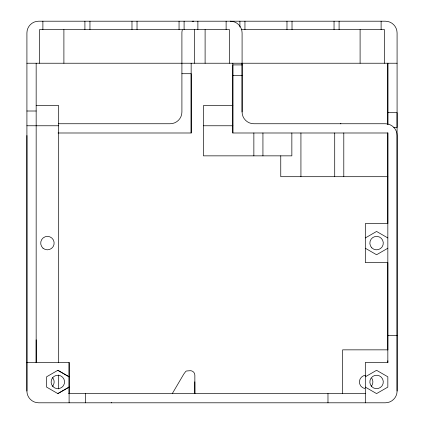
<?xml version="1.0" encoding="UTF-8"?>
<svg xmlns="http://www.w3.org/2000/svg" width="424" height="424" viewBox="0 0 424 424"><rect width="100%" height="100%" fill="white"/><g stroke="black" fill="none" stroke-linecap="round" stroke-linejoin="round"><path stroke-width="0.64" d="M230.322 21.2A11.766 11.766 0 0 1 242.088 32.966L242.088 111.978A11.766 11.766 0 0 0 253.859 123.744L385.315 123.744A11.766 11.766 0 0 1 397.087 135.51L397.087 391.034A11.766 11.766 0 0 1 385.315 402.8L38.685 402.8A11.766 11.766 0 0 1 26.913 391.034L26.913 135.51M36.162 339.81L36.162 362.456L36.162 63.229M69.107 402.8L69.112 362.456L26.913 362.456M69.112 362.456L69.112 393.557M85.6 402.8L85.6 393.551M58.019 132.993L191.155 132.993L191.155 73.707L181.907 73.707M387.838 349.906L387.838 132.993L232.845 132.993L232.845 64.909L242.088 64.909M242.088 111.978L242.088 63.255M253.859 155.852L253.859 132.993M262.933 155.852L262.933 132.993M343.795 176.697L343.795 132.993M365.313 402.8L365.313 362.456L387.838 362.456L387.838 262.599L365.313 262.599L365.313 223.602L387.838 223.602L387.838 132.712M387.838 124.603L387.838 63.229L387.838 124.237M397.081 391.034L397.081 32.966A11.766 11.766 0 0 0 385.315 21.2L38.685 21.2A11.766 11.766 0 0 0 26.913 32.966L26.913 391.034M172.324 393.551L183.831 374L185.744 371.445A2.841 2.841 0 0 1 186.587 370.984L190.312 370.693A4.537 4.537 0 0 1 194.855 375.229L194.855 393.551L194.828 381.812M57.844 370.306L69.107 376.814L57.844 370.306L46.582 376.809L46.582 387.101L57.844 393.599L69.112 387.096L57.844 393.599M365.313 237.954L376.576 231.451L387.838 237.954M387.838 248.241L376.576 254.744L365.313 248.241M365.313 376.809L376.576 370.306L387.838 376.809L387.838 387.101L376.576 393.599L365.313 387.101M241.166 29.606L384.478 29.606L384.478 63.229M26.913 63.229L397.081 63.229M232.845 75.387L242.088 75.387M36.162 105.587L58.687 105.587L58.687 362.478M232.845 105.587L203.425 105.587L203.425 155.852L291.85 155.852L291.85 132.993M26.913 111.008L36.162 111.008M387.838 112.689L397.081 112.689L397.081 127.444L393.779 127.444M58.501 123.744L170.141 123.744A11.766 11.766 0 0 0 181.907 111.978L181.907 32.966A11.766 11.766 0 0 1 182.309 29.924M26.913 125.764L58.687 125.764M203.425 125.764L232.845 125.764M387.838 176.697L280.757 176.697L280.757 155.852M387.838 335.538L397.081 335.538M387.838 349.848L342.619 349.848L342.619 393.551M68.614 393.551L365.621 393.551M340.43 123.744L340.907 123.771M111.258 402.774L111.639 402.8M387.838 360.771L387.838 362.743M381.112 21.2L381.112 29.606M360.098 29.606L360.098 63.229M339.089 21.2L339.089 29.606M334.716 132.993L334.716 176.697M334.043 21.2L334.043 29.606M327.975 393.557L327.975 402.8M300.929 132.993L300.929 176.697M292.019 21.2L292.019 29.606M286.974 21.2L286.974 29.606M244.95 21.2L244.95 29.606M239.905 21.2L239.905 27.019M232.845 63.229L232.845 132.993M229.485 63.229L229.485 29.606L39.522 29.606L39.522 63.229M226.119 21.2L226.119 29.606M205.105 29.606L205.105 63.229M197.881 21.2L197.881 29.606M194.515 29.606L194.515 63.229M191.155 63.229L191.155 132.993M184.096 21.2L184.096 29.606M179.05 21.2L179.05 29.606M137.026 21.2L137.026 29.606M131.981 21.2L131.981 29.606M89.957 21.2L89.957 29.606M84.911 21.2L84.911 29.606M63.897 29.606L63.897 63.229M58.687 375.017L58.687 388.925M42.882 21.2L42.882 29.606M52.576 377.63A6.726 6.726 0 0 1 52.576 386.28M371.726 378.192A6.726 6.726 0 0 1 371.228 386.365M364.873 388.559A6.726 6.726 0 0 1 365.679 375.245M192.141 21.301A11.766 11.766 0 0 1 193.678 21.2M43.004 248.167A6.726 6.726 0 0 0 54.023 244.394A6.726 6.726 0 0 0 45.246 236.74A6.726 6.726 0 0 0 43.004 248.167M371.822 247.855A6.726 6.726 0 0 0 383.068 244.839A6.726 6.726 0 0 0 374.832 236.603A6.726 6.726 0 0 0 371.822 247.855M371.822 386.709A6.726 6.726 0 0 0 383.068 383.694A6.726 6.726 0 0 0 374.832 375.457A6.726 6.726 0 0 0 371.822 386.709M53.09 386.709A6.726 6.726 0 0 0 64.342 383.694A6.726 6.726 0 0 0 56.106 375.457A6.726 6.726 0 0 0 53.09 386.709"/></g></svg>
